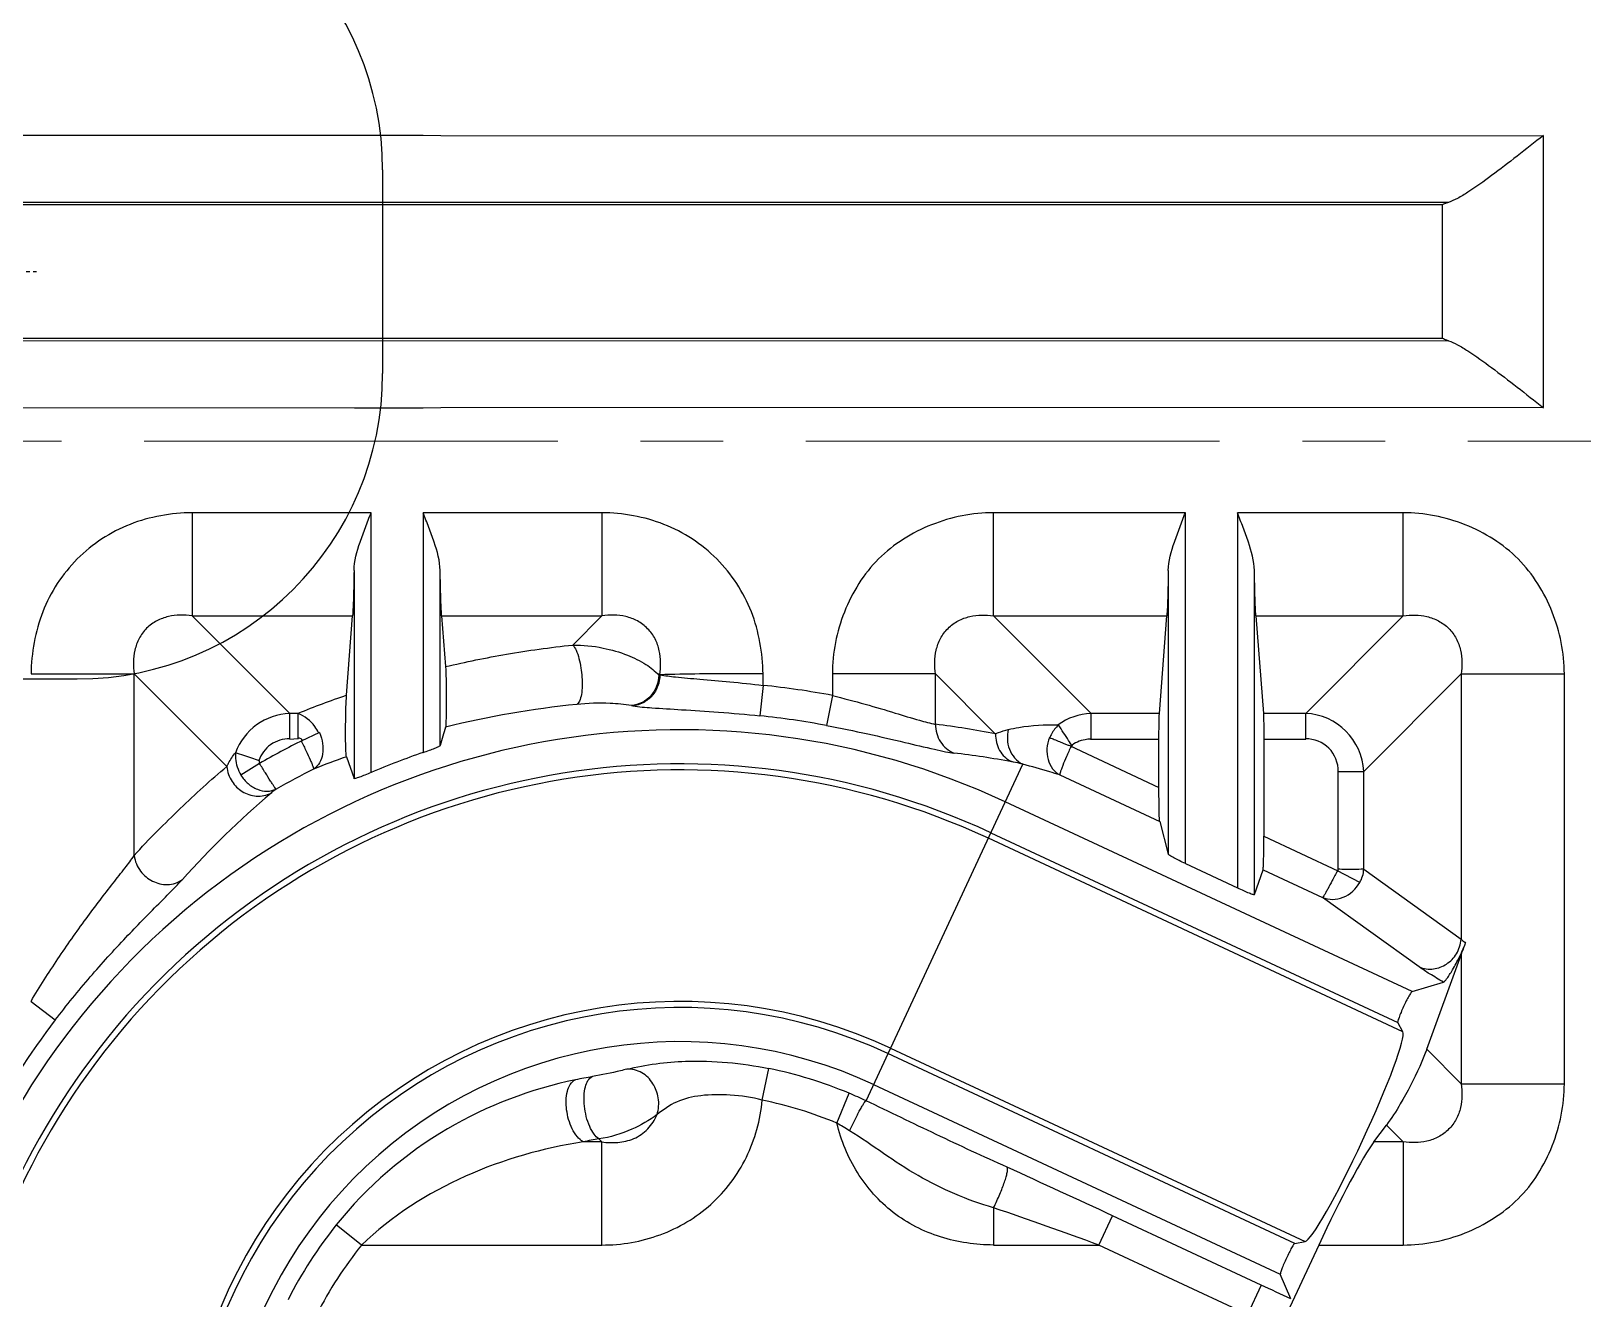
# Model space of a CAD drawing. Header units: millimetres. Extents: x 2432 to 4206, y 1282 to 1824.
# Drawn here: x 3788.92 to 3834.66, y 1519.62 to 1556.97 of the extents above; entities that cross this region are included whole.
import ezdxf

# ---------------------------------------------------------------- set-up
doc = ezdxf.new("R2010")
doc.units = ezdxf.units.MM
doc.linetypes.add('CENTER', pattern=[0.6, 0.375, -0.075, 0.075, -0.075])
doc.linetypes.add('HIDDEN', pattern=[0.2, 0.1, -0.1])
doc.layers.add('21', color=7, linetype='Continuous')
doc.layers.add('insert', color=85, linetype='Continuous', lineweight=20)

msp = doc.modelspace()

# ---------------------------------------------------------------- linework, layer by layer
at = {"color": 6}
for p, q in [((3799.285, 1552.886), (3799.285, 1546.886)), ((3768.285, 1537.886), (3790.285, 1537.886))]:
    msp.add_line(p, q, dxfattribs=at)
at = {"color": 1, "linetype": 'CENTER', "ltscale": 0.248791}
msp.add_line((3780.385, 1549.886), (3789.185, 1549.886), dxfattribs=at)
at = {"color": 6}
for centre, start, end in [((3790.285, 1552.886), 0, 90), ((3790.285, 1546.886), 270, 0)]:
    msp.add_arc(centre, 9, start, end, dxfattribs=at)
at = {"layer": '21', "color": 7, "linetype": 'Continuous'}
for p, q in [((3798.457, 1553.895), (3780.418, 1553.893)), ((3798.941, 1553.898), (3798.457, 1553.895)), ((3800.48, 1553.898), (3798.941, 1553.898)), ((3800.998, 1553.888), (3800.48, 1553.898)), ((3833.498, 1553.878), (3800.998, 1553.888)), ((3833.498, 1545.894), (3833.498, 1553.878)), ((3830.698, 1551.923), (3780.476, 1551.918)), ((3830.517, 1551.857), (3780.488, 1551.857)), ((3830.517, 1551.857), (3830.517, 1547.915)), ((3830.517, 1547.915), (3780.488, 1547.915)), ((3780.476, 1547.854), (3830.698, 1547.849)), ((3780.418, 1545.879), (3798.457, 1545.877)), ((3798.457, 1545.877), (3798.945, 1545.874)), ((3798.945, 1545.874), (3800.483, 1545.874)), ((3800.483, 1545.874), (3801.002, 1545.884)), ((3801.002, 1545.884), (3833.498, 1545.894)), ((3793.675, 1542.784), (3793.675, 1539.744)), ((3798.947, 1542.784), (3793.675, 1542.784)), ((3798.947, 1535.13), (3798.947, 1542.784)), ((3800.48, 1542.784), (3800.48, 1535.719)), ((3805.747, 1542.784), (3800.48, 1542.784)), ((3805.747, 1542.784), (3805.747, 1539.744)), ((3817.292, 1539.744), (3817.292, 1542.784)), ((3822.947, 1542.784), (3817.292, 1542.784)), ((3822.947, 1532.446), (3822.947, 1542.784)), ((3824.48, 1542.784), (3824.48, 1531.731)), ((3829.365, 1542.784), (3824.48, 1542.784)), ((3829.365, 1539.744), (3829.365, 1542.784)), ((3798.444, 1541.079), (3798.444, 1534.951)), ((3800.982, 1535.925), (3800.982, 1541.079)), ((3822.444, 1541.079), (3822.444, 1532.723)), ((3824.982, 1531.539), (3824.982, 1541.079)), ((3793.675, 1539.744), (3796.548, 1536.871)), ((3793.675, 1539.744), (3798.4, 1539.744)), ((3798.222, 1537.404), (3798.4, 1539.744)), ((3801.026, 1539.744), (3801.14, 1538.248)), ((3801.026, 1539.744), (3805.747, 1539.744)), ((3804.889, 1538.886), (3805.747, 1539.744)), ((3817.292, 1539.744), (3820.165, 1536.871)), ((3817.292, 1539.744), (3822.4, 1539.744)), ((3822.182, 1536.871), (3822.4, 1539.744)), ((3825.026, 1539.744), (3825.245, 1536.871)), ((3825.026, 1539.744), (3829.365, 1539.744)), ((3826.492, 1536.871), (3829.365, 1539.744)), ((3788.924, 1538.033), (3791.965, 1538.033)), ((3791.965, 1532.682), (3791.965, 1538.033)), ((3794.693, 1535.305), (3791.965, 1538.033)), ((3810.498, 1537.696), (3810.498, 1538.033)), ((3812.541, 1538.033), (3812.541, 1537.399)), ((3815.582, 1538.033), (3812.541, 1538.033)), ((3815.582, 1536.549), (3815.582, 1538.033)), ((3817.351, 1536.264), (3815.582, 1538.033)), ((3831.075, 1538.033), (3828.202, 1535.16)), ((3831.075, 1538.033), (3831.075, 1530.218)), ((3831.075, 1538.033), (3834.116, 1538.033)), ((3834.116, 1525.961), (3834.116, 1538.033)), ((3810.498, 1537.696), (3810.407, 1536.799)), ((3812.541, 1537.399), (3812.373, 1536.513)), ((3806.626, 1537.101), (3806.656, 1537.096)), ((3796.548, 1536.11), (3796.548, 1536.871)), ((3796.792, 1536.871), (3796.548, 1536.871)), ((3796.792, 1536.871), (3796.792, 1536.11)), ((3820.165, 1536.11), (3820.165, 1536.871)), ((3822.182, 1536.871), (3820.165, 1536.871)), ((3826.492, 1536.871), (3825.245, 1536.871)), ((3826.492, 1536.11), (3826.492, 1536.871)), ((3796.548, 1536.11), (3796.792, 1536.129)), ((3797.426, 1536.304), (3796.89, 1536.058)), ((3820.152, 1536.11), (3822.168, 1536.11)), ((3822.168, 1534.692), (3822.168, 1536.11)), ((3825.259, 1536.11), (3825.259, 1533.25)), ((3825.259, 1536.11), (3826.492, 1536.11)), ((3798.218, 1535.595), (3798.444, 1534.951)), ((3819.554, 1535.911), (3822.168, 1534.692)), ((3795.656, 1535.398), (3795.103, 1535.054)), ((3813.534, 1525.46), (3818.155, 1535.371)), ((3827.442, 1535.16), (3827.442, 1532.232)), ((3827.442, 1535.16), (3828.202, 1535.16)), ((3828.202, 1532.282), (3828.202, 1535.16)), ((3819.247, 1535.058), (3822.189, 1533.687)), ((3829.628, 1528.674), (3817.639, 1534.265)), ((3817.214, 1533.353), (3829.204, 1527.763)), ((3822.189, 1533.687), (3822.444, 1532.723)), ((3825.259, 1533.25), (3827.442, 1532.232)), ((3829.355, 1527.495), (3817.139, 1533.192)), ((3822.947, 1532.446), (3824.48, 1531.731)), ((3824.982, 1531.539), (3825.237, 1532.264)), ((3825.237, 1532.265), (3826.989, 1531.449)), ((3828.085, 1531.889), (3827.431, 1532.237)), ((3828.202, 1532.282), (3831.075, 1530.218)), ((3829.839, 1529.401), (3826.989, 1531.449)), ((3830.06, 1526.976), (3831.075, 1529.763)), ((3831.075, 1529.763), (3831.075, 1525.961)), ((3829.628, 1528.674), (3830.554, 1528.957)), ((3788.924, 1528.389), (3789.639, 1527.84)), ((3829.355, 1527.495), (3829.204, 1527.763)), ((3826.171, 1521.258), (3814.181, 1526.849)), ((3814.256, 1527.01), (3826.473, 1521.314)), ((3830.06, 1526.976), (3831.075, 1525.961)), ((3810.476, 1525.478), (3810.668, 1526.41)), ((3813.756, 1525.938), (3825.745, 1520.347)), ((3831.075, 1525.961), (3834.116, 1525.961)), ((3812.674, 1524.801), (3813.04, 1525.679)), ((3828.504, 1524.251), (3828.872, 1524.743)), ((3829.365, 1524.251), (3828.872, 1524.743)), ((3805.747, 1524.251), (3805.199, 1524.251)), ((3805.662, 1524.336), (3805.747, 1524.251)), ((3805.747, 1521.21), (3805.747, 1524.251)), ((3829.365, 1524.251), (3828.504, 1524.251)), ((3829.365, 1524.251), (3829.365, 1521.21)), ((3817.292, 1522.31), (3817.293, 1521.21)), ((3798.664, 1521.21), (3797.92, 1521.804)), ((3820.4, 1521.21), (3820.802, 1522.072)), ((3825.183, 1520.029), (3820.802, 1522.072)), ((3798.664, 1521.21), (3805.747, 1521.21)), ((3817.293, 1521.21), (3820.4, 1521.21)), ((3824.781, 1519.167), (3820.4, 1521.21)), ((3826.877, 1521.21), (3825.81, 1518.921)), ((3826.171, 1521.258), (3826.473, 1521.314)), ((3826.877, 1521.21), (3829.365, 1521.21)), ((3825.183, 1520.029), (3824.781, 1519.167)), ((3826.054, 1519.622), (3825.745, 1520.347))]:
    msp.add_line(p, q, dxfattribs=at)
at = {"layer": '21', "color": 8, "linetype": 'HIDDEN'}
msp.add_arc((3841.218, 1549.886), 87.821, 218.45894, 155.70987, dxfattribs=at)
at = {"layer": '21', "color": 7, "linetype": 'Continuous'}
for centre, radius, start, end in [((3841.218, 1549.886), 85.811, 91.12889, 269.34896), ((3841.218, 1549.886), 84.503, 92.75328, 175.97781), ((3841.218, 1549.886), 83.513, 92.75328, 175.96569), ((3802.833, 1553.23), 15.906, 286.7828, 286.9033), ((3807.949, 1509.152), 29.88, 108.9969, 111.925), ((3808.053, 1513.706), 24.115, 79.2724, 84.1788), ((3808.063, 1507.973), 29.324, 95.9842, 103.6576), ((3796.622, 1535.086), 1.786, 92.391, 159.5077), ((4057.726, 1461.982), 267.18, 163.81232, 163.93326), ((3808.053, 1513.706), 23.213, 79.2725, 84.1788), ((3812.62, 1512.56), 24.172, 78.7132, 82.9623), ((3820.242, 1535.08), 1.793, 92.4444, 125.7864), ((3826.41, 1535.079), 1.794, 2.5946, 87.4056), ((3808.053, 1513.706), 22.684, 65, 270.0003), ((3808.053, 1513.706), 24.985, 116.4539, 119.7463), ((3808.098, 1507.835), 29.466, 109.5918, 111.597), ((3808.053, 1513.706), 23.279, 108.9838, 113.0275), ((3813.464, 1512.54), 23.315, 79.1915, 83.4431), ((3808.053, 1513.706), 21.679, 65, 270), ((3808.053, 1513.706), 21.5, 65, 270), ((3808.053, 1513.706), 24.083, 116.6441, 119.6263), ((3814.255, 1513.149), 28.11, 130.4985, 137.9438), ((3808.053, 1513.706), 14.68, 65, 270), ((3808.053, 1513.706), 14.501, 65, 270), ((3808.053, 1513.706), 23.213, 142.4898, 151.7299), ((3808.053, 1513.706), 13.496, 65, 269.9996), ((3808.053, 1513.706), 12.971, 67.3857, 78.3679), ((3808.055, 1511.045), 15.345, 99.7025, 101.6006), ((3808.053, 1513.706), 12.019, 67.3853, 78.3678), ((3808.589, 1514.998), 11.572, 64.7046, 67.3786), ((3808.945, 1518.333), 7.466, 56.6745, 60.0306), ((3808.055, 1510.095), 14.441, 99.5393, 101.4071), ((3696.551, 1255.63), 293.989, 64.99881, 65.66524), ((3705.338, 1201.239), 340.03, 70.22127, 70.77677), ((3808.053, 1513.706), 12.971, 141.3671, 152.9769), ((3808.053, 1513.706), 12.019, 141.367, 152.9766), ((3702.068, 1255.997), 291.325, 64.8118, 65.00084)]:
    msp.add_arc(centre, radius, start, end, dxfattribs=at)
for centre, major_axis, ratio, start_param, end_param in [((3827.897, 1524.412), (1.444, 3.097), 0.087489, -3.079289, -0.062303), ((3827.187, 1521.21), (1.51, 3.214), 0.079183, 0.368803, 1.607987)]:
    msp.add_ellipse(centre, major_axis=major_axis, ratio=ratio, start_param=start_param, end_param=end_param, dxfattribs=at)
for points, knots in [([(3833.498, 1553.897), (3833.24, 1553.693), (3832.735, 1553.293), (3831.998, 1552.73), (3831.417, 1552.306), (3830.987, 1552.047), (3830.79, 1551.954), (3830.697, 1551.923)], [0, 0, 0, 0, 0.287021, 0.562579, 0.810141, 0.914839, 1, 1, 1, 1]), ([(3830.698, 1551.923), (3830.681, 1551.918), (3830.62, 1551.898), (3830.56, 1551.875), (3830.517, 1551.857)], [0, 0, 0, 0, 0.271652, 1, 1, 1, 1]), ([(3830.698, 1547.849), (3830.681, 1547.855), (3830.62, 1547.874), (3830.56, 1547.897), (3830.517, 1547.915)], [0, 0, 0, 0, 0.271651, 1, 1, 1, 1]), ([(3830.697, 1547.85), (3830.79, 1547.818), (3830.987, 1547.725), (3831.416, 1547.466), (3831.999, 1547.043), (3832.735, 1546.479), (3833.24, 1546.079), (3833.498, 1545.875)], [0, 0, 0, 0, 0.085169, 0.189881, 0.437424, 0.712981, 1, 1, 1, 1]), ([(3793.675, 1542.784), (3793.054, 1542.773), (3791.798, 1542.562), (3790.195, 1541.513), (3789.147, 1539.909), (3788.934, 1538.654), (3788.924, 1538.033)], [0, 0, 0, 0, 0.250129, 0.500014, 0.749892, 1, 1, 1, 1]), ([(3798.444, 1541.079), (3798.449, 1541.364), (3798.575, 1541.795), (3798.781, 1542.35), (3798.889, 1542.64), (3798.946, 1542.784)], [0, 0, 0, 0, 0.479766, 0.737839, 1, 1, 1, 1]), ([(3800.982, 1541.079), (3800.978, 1541.364), (3800.851, 1541.794), (3800.647, 1542.35), (3800.537, 1542.639), (3800.48, 1542.784)], [0, 0, 0, 0, 0.479844, 0.737662, 1, 1, 1, 1]), ([(3810.498, 1538.033), (3810.487, 1538.654), (3810.276, 1539.91), (3809.227, 1541.513), (3807.623, 1542.561), (3806.368, 1542.774), (3805.747, 1542.784)], [0, 0, 0, 0, 0.250129, 0.500013, 0.749892, 1, 1, 1, 1]), ([(3817.292, 1542.784), (3816.673, 1542.784), (3815.731, 1542.593), (3814.62, 1542.029), (3813.631, 1541.257), (3812.792, 1539.897), (3812.541, 1538.653), (3812.541, 1538.033)], [0, 0, 0, 0, 0.249656, 0.375223, 0.500703, 0.750425, 1, 1, 1, 1]), ([(3822.444, 1541.079), (3822.449, 1541.364), (3822.575, 1541.795), (3822.781, 1542.35), (3822.889, 1542.64), (3822.946, 1542.784)], [0, 0, 0, 0, 0.479767, 0.73784, 1, 1, 1, 1]), ([(3824.982, 1541.079), (3824.978, 1541.364), (3824.851, 1541.794), (3824.647, 1542.35), (3824.537, 1542.639), (3824.48, 1542.784)], [0, 0, 0, 0, 0.479844, 0.737662, 1, 1, 1, 1]), ([(3834.116, 1538.033), (3834.116, 1538.653), (3833.924, 1539.594), (3833.36, 1540.706), (3832.588, 1541.694), (3831.229, 1542.533), (3829.984, 1542.784), (3829.365, 1542.784)], [0, 0, 0, 0, 0.249656, 0.375223, 0.500702, 0.750424, 1, 1, 1, 1]), ([(3798.444, 1541.079), (3798.44, 1540.808), (3798.43, 1540.363), (3798.413, 1539.918), (3798.4, 1539.744)], [0, 0, 0, 0, 0.607821, 1, 1, 1, 1]), ([(3801.026, 1539.744), (3801.013, 1539.918), (3800.997, 1540.363), (3800.987, 1540.808), (3800.982, 1541.079)], [0, 0, 0, 0, 0.392179, 1, 1, 1, 1]), ([(3822.444, 1541.079), (3822.44, 1540.808), (3822.43, 1540.363), (3822.413, 1539.918), (3822.4, 1539.744)], [0, 0, 0, 0, 0.607821, 1, 1, 1, 1]), ([(3825.026, 1539.744), (3825.013, 1539.918), (3824.997, 1540.363), (3824.987, 1540.808), (3824.982, 1541.079)], [0, 0, 0, 0, 0.392179, 1, 1, 1, 1]), ([(3793.675, 1539.744), (3793.443, 1539.777), (3793.077, 1539.776), (3792.621, 1539.612), (3792.317, 1539.391), (3792.096, 1539.087), (3791.932, 1538.631), (3791.931, 1538.265), (3791.965, 1538.033)], [0, 0, 0, 0, 0.243803, 0.370664, 0.499992, 0.62932, 0.756199, 1, 1, 1, 1]), ([(3807.458, 1538.011), (3807.488, 1538.245), (3807.492, 1538.612), (3807.335, 1539.076), (3807.109, 1539.38), (3806.807, 1539.61), (3806.347, 1539.777), (3805.979, 1539.778), (3805.747, 1539.744)], [0, 0, 0, 0, 0.244148, 0.37031, 0.500144, 0.630808, 0.757369, 1, 1, 1, 1]), ([(3815.582, 1538.033), (3815.549, 1538.264), (3815.55, 1538.631), (3815.715, 1539.087), (3815.938, 1539.389), (3816.241, 1539.612), (3816.696, 1539.776), (3817.062, 1539.777), (3817.292, 1539.744)], [0, 0, 0, 0, 0.243641, 0.370967, 0.500262, 0.629995, 0.756752, 1, 1, 1, 1]), ([(3829.365, 1539.744), (3829.596, 1539.777), (3829.962, 1539.776), (3830.418, 1539.611), (3830.721, 1539.387), (3830.943, 1539.085), (3831.107, 1538.629), (3831.109, 1538.264), (3831.075, 1538.033)], [0, 0, 0, 0, 0.243644, 0.370968, 0.500263, 0.629998, 0.756753, 1, 1, 1, 1]), ([(3801.14, 1538.248), (3801.735, 1538.39), (3802.652, 1538.575), (3803.906, 1538.771), (3804.558, 1538.849), (3804.889, 1538.886)], [0, 0, 0, 0, 0.482351, 0.737022, 1, 1, 1, 1]), ([(3804.889, 1538.886), (3805.189, 1538.889), (3805.74, 1538.831), (3806.466, 1538.621), (3807.023, 1538.35), (3807.316, 1538.122), (3807.426, 1538.002)], [0, 0, 0, 0, 0.326828, 0.599704, 0.822156, 1, 1, 1, 1]), ([(3804.889, 1538.886), (3804.932, 1538.843), (3805.005, 1538.711), (3805.081, 1538.482), (3805.136, 1538.214), (3805.175, 1537.859), (3805.171, 1537.523), (3805.109, 1537.254), (3805.044, 1537.152), (3805.006, 1537.136)], [0, 0, 0, 0, 0.098978, 0.238902, 0.395353, 0.542338, 0.822219, 0.932658, 1, 1, 1, 1]), ([(3801.14, 1538.248), (3801.149, 1538.13), (3801.157, 1537.815), (3801.162, 1537.392), (3801.16, 1537), (3801.157, 1536.746), (3801.148, 1536.576), (3801.146, 1536.491), (3801.139, 1536.467)], [0, 0, 0, 0, 0.199731, 0.530687, 0.710954, 0.860221, 0.957562, 1, 1, 1, 1]), ([(3807.426, 1538.002), (3807.422, 1537.783), (3807.26, 1537.34), (3806.836, 1537.12), (3806.626, 1537.101)], [0, 0, 0, 0, 0.508823, 1, 1, 1, 1]), ([(3807.458, 1538.011), (3807.457, 1537.899), (3807.416, 1537.672), (3807.243, 1537.378), (3806.978, 1537.169), (3806.763, 1537.105), (3806.656, 1537.096)], [0, 0, 0, 0, 0.254875, 0.508222, 0.75682, 1, 1, 1, 1]), ([(3810.498, 1538.033), (3809.876, 1538.039), (3808.862, 1538.042), (3807.848, 1538.02), (3807.457, 1538.012)], [0, 0, 0, 0, 0.614323, 1, 1, 1, 1]), ([(3807.457, 1538.012), (3807.61, 1537.981), (3808.002, 1537.935), (3808.691, 1537.875), (3809.551, 1537.805), (3810.173, 1537.736), (3810.498, 1537.696)], [0, 0, 0, 0, 0.153351, 0.386634, 0.678059, 1, 1, 1, 1]), ([(3798.218, 1535.595), (3798.211, 1535.616), (3798.208, 1535.698), (3798.197, 1535.874), (3798.196, 1536.148), (3798.195, 1536.556), (3798.203, 1536.982), (3798.214, 1537.29), (3798.222, 1537.404)], [0, 0, 0, 0, 0.037886, 0.13237, 0.295172, 0.490119, 0.809199, 1, 1, 1, 1]), ([(3812.541, 1537.399), (3812.866, 1537.315), (3813.487, 1537.155), (3814.339, 1536.901), (3815.024, 1536.688), (3815.422, 1536.581), (3815.582, 1536.549)], [0, 0, 0, 0, 0.318391, 0.60911, 0.845204, 1, 1, 1, 1]), ([(3806.626, 1537.101), (3806.416, 1537.139), (3805.875, 1537.181), (3805.332, 1537.171), (3805.006, 1537.136)], [0, 0, 0, 0, 0.394287, 1, 1, 1, 1]), ([(3806.656, 1537.096), (3806.843, 1537.063), (3807.323, 1537.027), (3808.167, 1536.977), (3809.229, 1536.909), (3810.001, 1536.841), (3810.407, 1536.799)], [0, 0, 0, 0, 0.151138, 0.382777, 0.67449, 1, 1, 1, 1]), ([(3797.402, 1536.293), (3797.37, 1536.361), (3797.226, 1536.604), (3796.989, 1536.801), (3796.792, 1536.864)], [0, 0, 0, 0, 0.266913, 1, 1, 1, 1]), ([(3812.373, 1536.513), (3812.78, 1536.437), (3813.549, 1536.279), (3814.606, 1536.037), (3815.368, 1535.852), (3815.851, 1535.747), (3816.044, 1535.713), (3816.127, 1535.703)], [0, 0, 0, 0, 0.32287, 0.613587, 0.847264, 0.934902, 1, 1, 1, 1]), ([(3815.582, 1536.549), (3815.58, 1536.371), (3815.677, 1536.009), (3815.966, 1535.767), (3816.126, 1535.703)], [0, 0, 0, 0, 0.507975, 1, 1, 1, 1]), ([(3817.728, 1536.396), (3817.831, 1536.421), (3818.313, 1536.518), (3818.808, 1536.54), (3819.194, 1536.534)], [0, 0, 0, 0, 0.215112, 1, 1, 1, 1]), ([(3819.206, 1536.53), (3819.124, 1536.454), (3819.031, 1536.33), (3818.967, 1536.193), (3818.953, 1536.157)], [0, 0, 0, 0, 0.746425, 1, 1, 1, 1]), ([(3819.615, 1535.902), (3819.579, 1535.96), (3819.444, 1536.17), (3819.307, 1536.379), (3819.206, 1536.53)], [0, 0, 0, 0, 0.274318, 1, 1, 1, 1]), ([(3822.168, 1536.111), (3822.168, 1536.266), (3822.17, 1536.52), (3822.174, 1536.773), (3822.182, 1536.871)], [0, 0, 0, 0, 0.614116, 1, 1, 1, 1]), ([(3825.245, 1536.871), (3825.252, 1536.773), (3825.256, 1536.519), (3825.259, 1536.266), (3825.259, 1536.11)], [0, 0, 0, 0, 0.38589, 1, 1, 1, 1]), ([(3796.548, 1536.122), (3796.352, 1536.122), (3795.949, 1536.007), (3795.7, 1535.666), (3795.638, 1535.482)], [0, 0, 0, 0, 0.502173, 1, 1, 1, 1]), ([(3796.923, 1536.075), (3796.906, 1536.109), (3796.856, 1536.142), (3796.805, 1536.147), (3796.792, 1536.147)], [0, 0, 0, 0, 0.736496, 1, 1, 1, 1]), ([(3796.89, 1536.058), (3796.938, 1535.96), (3797.027, 1535.775), (3797.129, 1535.555), (3797.193, 1535.407), (3797.227, 1535.327), (3797.245, 1535.272), (3797.254, 1535.242), (3797.253, 1535.232)], [0, 0, 0, 0, 0.364405, 0.679434, 0.803877, 0.900548, 0.966523, 1, 1, 1, 1]), ([(3797.426, 1536.304), (3797.469, 1536.201), (3797.527, 1535.99), (3797.54, 1535.605), (3797.398, 1535.32), (3797.253, 1535.232)], [0, 0, 0, 0, 0.288623, 0.558897, 1, 1, 1, 1]), ([(3817.351, 1536.266), (3817.347, 1536.1), (3817.427, 1535.764), (3817.677, 1535.523), (3817.82, 1535.45)], [0, 0, 0, 0, 0.509328, 1, 1, 1, 1]), ([(3817.35, 1536.266), (3817.378, 1536.28), (3817.499, 1536.335), (3817.628, 1536.373), (3817.728, 1536.396)], [0, 0, 0, 0, 0.234004, 1, 1, 1, 1]), ([(3817.728, 1536.396), (3817.681, 1536.21), (3817.695, 1535.893), (3817.9, 1535.547), (3818.064, 1535.417), (3818.155, 1535.371)], [0, 0, 0, 0, 0.485236, 0.741666, 1, 1, 1, 1]), ([(3818.94, 1536.163), (3818.902, 1536.058), (3818.849, 1535.841), (3818.88, 1535.516), (3819.012, 1535.236), (3819.164, 1535.103), (3819.247, 1535.058)], [0, 0, 0, 0, 0.269462, 0.529149, 0.772471, 1, 1, 1, 1]), ([(3818.953, 1536.157), (3818.996, 1536.14), (3819.089, 1536.101), (3819.212, 1536.05), (3819.325, 1536.006), (3819.414, 1535.962), (3819.513, 1535.928), (3819.582, 1535.915), (3819.615, 1535.902)], [0, 0, 0, 0, 0.192888, 0.429089, 0.561575, 0.702822, 0.850058, 1, 1, 1, 1]), ([(3820.152, 1536.112), (3820.099, 1536.111), (3819.888, 1536.092), (3819.682, 1536.003), (3819.559, 1535.904)], [0, 0, 0, 0, 0.254028, 1, 1, 1, 1]), ([(3827.453, 1535.16), (3827.453, 1535.406), (3827.259, 1535.928), (3826.738, 1536.121), (3826.492, 1536.122)], [0, 0, 0, 0, 0.499994, 1, 1, 1, 1]), ([(3794.693, 1535.305), (3794.709, 1535.338), (3794.782, 1535.481), (3794.872, 1535.615), (3794.95, 1535.712)], [0, 0, 0, 0, 0.228983, 1, 1, 1, 1]), ([(3794.952, 1535.711), (3794.946, 1535.657), (3794.944, 1535.43), (3795.021, 1535.204), (3795.111, 1535.058)], [0, 0, 0, 0, 0.242121, 1, 1, 1, 1]), ([(3795.649, 1535.478), (3795.577, 1535.502), (3795.345, 1535.58), (3795.112, 1535.658), (3794.952, 1535.711)], [0, 0, 0, 0, 0.308103, 1, 1, 1, 1]), ([(3800.48, 1535.719), (3800.542, 1535.74), (3800.658, 1535.781), (3800.795, 1535.833), (3800.885, 1535.87), (3800.934, 1535.892), (3800.963, 1535.909), (3800.981, 1535.92), (3800.982, 1535.925)], [0, 0, 0, 0, 0.360971, 0.676958, 0.80319, 0.901495, 0.967869, 1, 1, 1, 1]), ([(3819.577, 1535.9), (3819.531, 1535.8), (3819.447, 1535.613), (3819.352, 1535.389), (3819.294, 1535.239), (3819.265, 1535.156), (3819.25, 1535.1), (3819.244, 1535.068), (3819.247, 1535.058)], [0, 0, 0, 0, 0.364333, 0.678456, 0.80276, 0.89957, 0.965644, 1, 1, 1, 1]), ([(3791.965, 1532.682), (3792.178, 1532.931), (3792.631, 1533.394), (3793.531, 1534.279), (3794.217, 1534.915), (3794.693, 1535.305)], [0, 0, 0, 0, 0.260212, 0.512336, 1, 1, 1, 1]), ([(3794.693, 1535.305), (3794.707, 1535.15), (3794.812, 1534.858), (3795.137, 1534.543), (3795.561, 1534.395), (3795.869, 1534.454), (3796, 1534.524)], [0, 0, 0, 0, 0.264024, 0.501237, 0.747157, 1, 1, 1, 1]), ([(3796.147, 1534.641), (3796.139, 1534.646), (3796.122, 1534.671), (3796.087, 1534.718), (3796.039, 1534.791), (3795.952, 1534.926), (3795.823, 1535.132), (3795.714, 1535.305), (3795.656, 1535.398)], [0, 0, 0, 0, 0.032733, 0.098506, 0.195253, 0.319915, 0.635344, 1, 1, 1, 1]), ([(3798.947, 1535.13), (3798.886, 1535.104), (3798.773, 1535.057), (3798.636, 1535.003), (3798.545, 1534.971), (3798.494, 1534.956), (3798.467, 1534.95), (3798.446, 1534.947), (3798.444, 1534.951)], [0, 0, 0, 0, 0.367271, 0.689966, 0.817724, 0.914421, 0.975509, 1, 1, 1, 1]), ([(3818.155, 1535.376), (3818.126, 1535.383), (3818.014, 1535.41), (3817.902, 1535.434), (3817.82, 1535.45)], [0, 0, 0, 0, 0.264871, 1, 1, 1, 1]), ([(3819.247, 1535.059), (3819.147, 1535.09), (3818.785, 1535.201), (3818.421, 1535.304), (3818.155, 1535.371)], [0, 0, 0, 0, 0.27586, 1, 1, 1, 1]), ([(3795.103, 1535.054), (3795.166, 1534.961), (3795.308, 1534.792), (3795.58, 1534.623), (3795.874, 1534.559), (3796.066, 1534.601), (3796.147, 1534.641)], [0, 0, 0, 0, 0.274577, 0.5359, 0.776851, 1, 1, 1, 1]), ([(3796.147, 1534.641), (3796.133, 1534.63), (3796.083, 1534.593), (3796.034, 1534.554), (3796, 1534.524)], [0, 0, 0, 0, 0.276885, 1, 1, 1, 1]), ([(3822.189, 1533.687), (3822.186, 1533.698), (3822.184, 1533.735), (3822.18, 1533.805), (3822.176, 1533.907), (3822.172, 1534.089), (3822.169, 1534.353), (3822.168, 1534.575), (3822.168, 1534.692)], [0, 0, 0, 0, 0.036581, 0.108443, 0.211316, 0.339618, 0.650766, 1, 1, 1, 1]), ([(3825.237, 1532.264), (3825.24, 1532.274), (3825.242, 1532.306), (3825.247, 1532.371), (3825.25, 1532.469), (3825.255, 1532.648), (3825.258, 1532.912), (3825.259, 1533.133), (3825.259, 1533.25)], [0, 0, 0, 0, 0.031147, 0.097629, 0.19841, 0.327171, 0.643244, 1, 1, 1, 1]), ([(3788.924, 1528.389), (3789.177, 1528.813), (3789.7, 1529.635), (3790.39, 1530.62), (3790.946, 1531.355), (3791.332, 1531.853), (3791.67, 1532.289), (3791.878, 1532.558), (3791.965, 1532.682)], [0, 0, 0, 0, 0.281057, 0.555118, 0.6852, 0.806522, 0.914006, 1, 1, 1, 1]), ([(3791.965, 1532.682), (3791.984, 1532.518), (3792.114, 1532.207), (3792.428, 1531.949), (3792.717, 1531.844), (3792.947, 1531.82), (3793.181, 1531.859), (3793.322, 1531.933), (3793.384, 1531.979)], [0, 0, 0, 0, 0.26368, 0.510019, 0.62698, 0.750677, 0.876526, 1, 1, 1, 1]), ([(3822.948, 1532.445), (3822.886, 1532.474), (3822.771, 1532.53), (3822.635, 1532.599), (3822.545, 1532.651), (3822.494, 1532.68), (3822.464, 1532.703), (3822.446, 1532.716), (3822.444, 1532.723)], [0, 0, 0, 0, 0.352249, 0.665737, 0.793714, 0.895253, 0.965331, 1, 1, 1, 1]), ([(3789.639, 1527.84), (3789.971, 1528.272), (3790.645, 1529.1), (3791.672, 1530.233), (3792.494, 1531.069), (3793.055, 1531.631), (3793.287, 1531.871), (3793.384, 1531.979)], [0, 0, 0, 0, 0.29251, 0.573409, 0.821083, 0.921908, 1, 1, 1, 1]), ([(3827.431, 1532.237), (3827.379, 1532.14), (3827.283, 1531.959), (3827.169, 1531.745), (3827.09, 1531.604), (3827.047, 1531.528), (3827.014, 1531.48), (3826.997, 1531.454), (3826.989, 1531.449)], [0, 0, 0, 0, 0.364639, 0.679376, 0.804031, 0.901036, 0.966911, 1, 1, 1, 1]), ([(3826.989, 1531.449), (3827.082, 1531.41), (3827.291, 1531.372), (3827.715, 1531.458), (3827.98, 1531.698), (3828.087, 1531.889)], [0, 0, 0, 0, 0.236952, 0.485236, 1, 1, 1, 1]), ([(3828.202, 1532.282), (3828.104, 1532.276), (3827.851, 1532.276), (3827.597, 1532.273), (3827.442, 1532.282)], [0, 0, 0, 0, 0.385944, 1, 1, 1, 1]), ([(3824.48, 1531.731), (3824.54, 1531.703), (3824.653, 1531.652), (3824.79, 1531.595), (3824.881, 1531.561), (3824.933, 1531.544), (3824.96, 1531.538), (3824.981, 1531.535), (3824.982, 1531.539)], [0, 0, 0, 0, 0.36618, 0.689002, 0.817217, 0.914333, 0.975583, 1, 1, 1, 1]), ([(3829.838, 1529.401), (3829.969, 1529.345), (3830.261, 1529.308), (3830.663, 1529.465), (3830.968, 1529.78), (3831.064, 1530.068), (3831.075, 1530.218)], [0, 0, 0, 0, 0.250106, 0.4896, 0.735119, 1, 1, 1, 1]), ([(3830.554, 1528.957), (3830.569, 1528.961), (3830.602, 1528.993), (3830.654, 1529.056), (3830.721, 1529.154), (3830.844, 1529.35), (3831.016, 1529.667), (3831.143, 1529.949), (3831.204, 1530.106)], [0, 0, 0, 0, 0.035704, 0.09854, 0.187461, 0.302275, 0.620653, 1, 1, 1, 1]), ([(3831.075, 1530.218), (3831.085, 1530.209), (3831.127, 1530.171), (3831.17, 1530.134), (3831.204, 1530.106)], [0, 0, 0, 0, 0.230133, 1, 1, 1, 1]), ([(3831.075, 1529.763), (3831.085, 1529.791), (3831.127, 1529.905), (3831.171, 1530.019), (3831.204, 1530.106)], [0, 0, 0, 0, 0.2393, 1, 1, 1, 1]), ([(3830.554, 1528.957), (3830.416, 1529.035), (3830.175, 1529.178), (3829.938, 1529.33), (3829.839, 1529.401)], [0, 0, 0, 0, 0.564348, 1, 1, 1, 1]), ([(3829.628, 1528.674), (3829.623, 1528.672), (3829.61, 1528.659), (3829.59, 1528.632), (3829.563, 1528.591), (3829.517, 1528.512), (3829.454, 1528.392), (3829.377, 1528.233), (3829.305, 1528.072), (3829.254, 1527.947), (3829.224, 1527.862), (3829.21, 1527.816), (3829.204, 1527.785), (3829.201, 1527.767), (3829.204, 1527.763)], [0, 0, 0, 0, 0.017847, 0.051442, 0.100299, 0.163026, 0.320882, 0.503633, 0.685815, 0.842061, 0.903664, 0.951238, 0.983456, 1, 1, 1, 1]), ([(3830.06, 1526.976), (3830.046, 1526.939), (3829.982, 1526.769), (3829.911, 1526.601), (3829.853, 1526.471)], [0, 0, 0, 0, 0.217074, 1, 1, 1, 1]), ([(3806.485, 1526.39), (3806.423, 1526.374), (3806.086, 1526.293), (3805.747, 1526.22), (3805.468, 1526.171)], [0, 0, 0, 0, 0.185374, 1, 1, 1, 1]), ([(3806.485, 1526.39), (3807.05, 1526.529), (3808.453, 1526.704), (3809.865, 1526.576), (3810.668, 1526.41)], [0, 0, 0, 0, 0.415317, 1, 1, 1, 1]), ([(3807.374, 1525.052), (3807.425, 1525.209), (3807.446, 1525.536), (3807.278, 1525.983), (3806.951, 1526.319), (3806.635, 1526.401), (3806.485, 1526.39)], [0, 0, 0, 0, 0.26709, 0.507534, 0.755697, 1, 1, 1, 1]), ([(3829.853, 1526.471), (3829.684, 1526.093), (3829.377, 1525.503), (3829.021, 1524.942), (3828.872, 1524.743)], [0, 0, 0, 0, 0.625519, 1, 1, 1, 1]), ([(3804.969, 1526.077), (3803.652, 1525.806), (3800.993, 1524.797), (3798.822, 1522.933), (3797.92, 1521.804)], [0, 0, 0, 0, 0.482076, 1, 1, 1, 1]), ([(3805.199, 1524.251), (3805.132, 1524.286), (3805.004, 1524.405), (3804.814, 1524.719), (3804.709, 1525.092), (3804.69, 1525.472), (3804.724, 1525.782), (3804.842, 1526.026), (3804.969, 1526.077)], [0, 0, 0, 0, 0.110566, 0.248787, 0.533818, 0.667264, 0.800645, 1, 1, 1, 1]), ([(3805.662, 1524.336), (3805.605, 1524.372), (3805.498, 1524.488), (3805.327, 1524.807), (3805.232, 1525.197), (3805.218, 1525.6), (3805.256, 1525.899), (3805.357, 1526.128), (3805.468, 1526.171)], [0, 0, 0, 0, 0.100194, 0.229403, 0.536767, 0.689016, 0.822054, 1, 1, 1, 1]), ([(3831.075, 1525.961), (3831.108, 1525.73), (3831.107, 1525.363), (3830.942, 1524.907), (3830.719, 1524.605), (3830.416, 1524.382), (3829.961, 1524.218), (3829.595, 1524.217), (3829.365, 1524.251)], [0, 0, 0, 0, 0.243644, 0.370968, 0.500263, 0.629998, 0.756753, 1, 1, 1, 1]), ([(3829.365, 1521.21), (3829.984, 1521.21), (3830.926, 1521.401), (3832.038, 1521.966), (3833.026, 1522.737), (3833.865, 1524.097), (3834.116, 1525.341), (3834.116, 1525.961)], [0, 0, 0, 0, 0.249656, 0.375223, 0.500702, 0.750424, 1, 1, 1, 1]), ([(3805.747, 1521.21), (3806.329, 1521.21), (3807.501, 1521.412), (3809.038, 1522.32), (3810.108, 1523.75), (3810.422, 1524.899), (3810.476, 1525.478)], [0, 0, 0, 0, 0.250176, 0.500086, 0.749926, 1, 1, 1, 1]), ([(3810.476, 1525.478), (3810.169, 1525.56), (3809.562, 1525.645), (3808.707, 1525.644), (3807.946, 1525.474), (3807.552, 1525.194), (3807.374, 1525.052)], [0, 0, 0, 0, 0.293922, 0.561698, 0.788889, 1, 1, 1, 1]), ([(3807.374, 1525.052), (3807.144, 1524.88), (3806.598, 1524.57), (3805.995, 1524.381), (3805.662, 1524.336)], [0, 0, 0, 0, 0.460682, 1, 1, 1, 1]), ([(3805.747, 1524.25), (3805.902, 1524.226), (3806.223, 1524.212), (3806.705, 1524.319), (3807.126, 1524.607), (3807.31, 1524.898), (3807.374, 1525.052)], [0, 0, 0, 0, 0.239498, 0.487581, 0.743896, 1, 1, 1, 1]), ([(3813.046, 1524.571), (3813.096, 1524.678), (3813.172, 1524.836), (3813.276, 1525.039), (3813.349, 1525.177), (3813.414, 1525.291), (3813.465, 1525.377), (3813.503, 1525.43), (3813.524, 1525.456), (3813.534, 1525.46)], [0, 0, 0, 0, 0.34613, 0.518073, 0.674862, 0.805964, 0.905189, 0.968976, 1, 1, 1, 1]), ([(3817.695, 1523.5), (3816.993, 1523.812), (3815.605, 1524.464), (3814.223, 1525.129), (3813.534, 1525.46)], [0, 0, 0, 0, 0.501126, 1, 1, 1, 1]), ([(3817.293, 1521.21), (3816.767, 1521.215), (3815.708, 1521.362), (3814.273, 1522.094), (3813.204, 1523.298), (3812.799, 1524.29), (3812.674, 1524.801)], [0, 0, 0, 0, 0.250172, 0.500061, 0.74993, 1, 1, 1, 1]), ([(3817.292, 1522.309), (3816.904, 1522.418), (3816.142, 1522.694), (3815.058, 1523.235), (3814.046, 1523.897), (3813.395, 1524.372), (3813.046, 1524.571)], [0, 0, 0, 0, 0.25022, 0.501068, 0.750538, 1, 1, 1, 1]), ([(3805.199, 1524.25), (3804.01, 1524.065), (3801.646, 1523.397), (3799.547, 1522.061), (3798.664, 1521.209)], [0, 0, 0, 0, 0.495162, 1, 1, 1, 1]), ([(3817.292, 1522.31), (3817.36, 1522.441), (3817.475, 1522.689), (3817.594, 1522.994), (3817.662, 1523.208), (3817.695, 1523.336), (3817.708, 1523.429), (3817.706, 1523.485), (3817.695, 1523.499)], [0, 0, 0, 0, 0.347882, 0.647023, 0.772157, 0.879015, 0.956836, 1, 1, 1, 1]), ([(3826.171, 1521.258), (3826.165, 1521.257), (3826.153, 1521.244), (3826.134, 1521.219), (3826.107, 1521.178), (3826.062, 1521.101), (3825.999, 1520.982), (3825.922, 1520.823), (3825.85, 1520.662), (3825.798, 1520.536), (3825.767, 1520.45), (3825.753, 1520.403), (3825.746, 1520.371), (3825.743, 1520.353), (3825.745, 1520.347)], [0, 0, 0, 0, 0.016545, 0.048765, 0.096341, 0.157946, 0.314197, 0.496382, 0.67913, 0.836982, 0.899706, 0.948562, 0.982154, 1, 1, 1, 1])]:
    msp.add_open_spline(points, degree=3, knots=knots, dxfattribs=at)
for points in [[(3795.643, 1535.48), (3795.642, 1535.453), (3795.642, 1535.422), (3795.656, 1535.399)], [(3828.087, 1531.889), (3828.155, 1532.007), (3828.196, 1532.145), (3828.205, 1532.281)]]:
    msp.add_open_spline(points, degree=3, dxfattribs=at)
at = {"layer": 'insert', "color": 1, "linetype": 'CENTER', "ltscale": 32.512}
msp.add_line((3675.213, 1544.886), (3995.213, 1544.886), dxfattribs=at)

doc.saveas('drawing.dxf')
